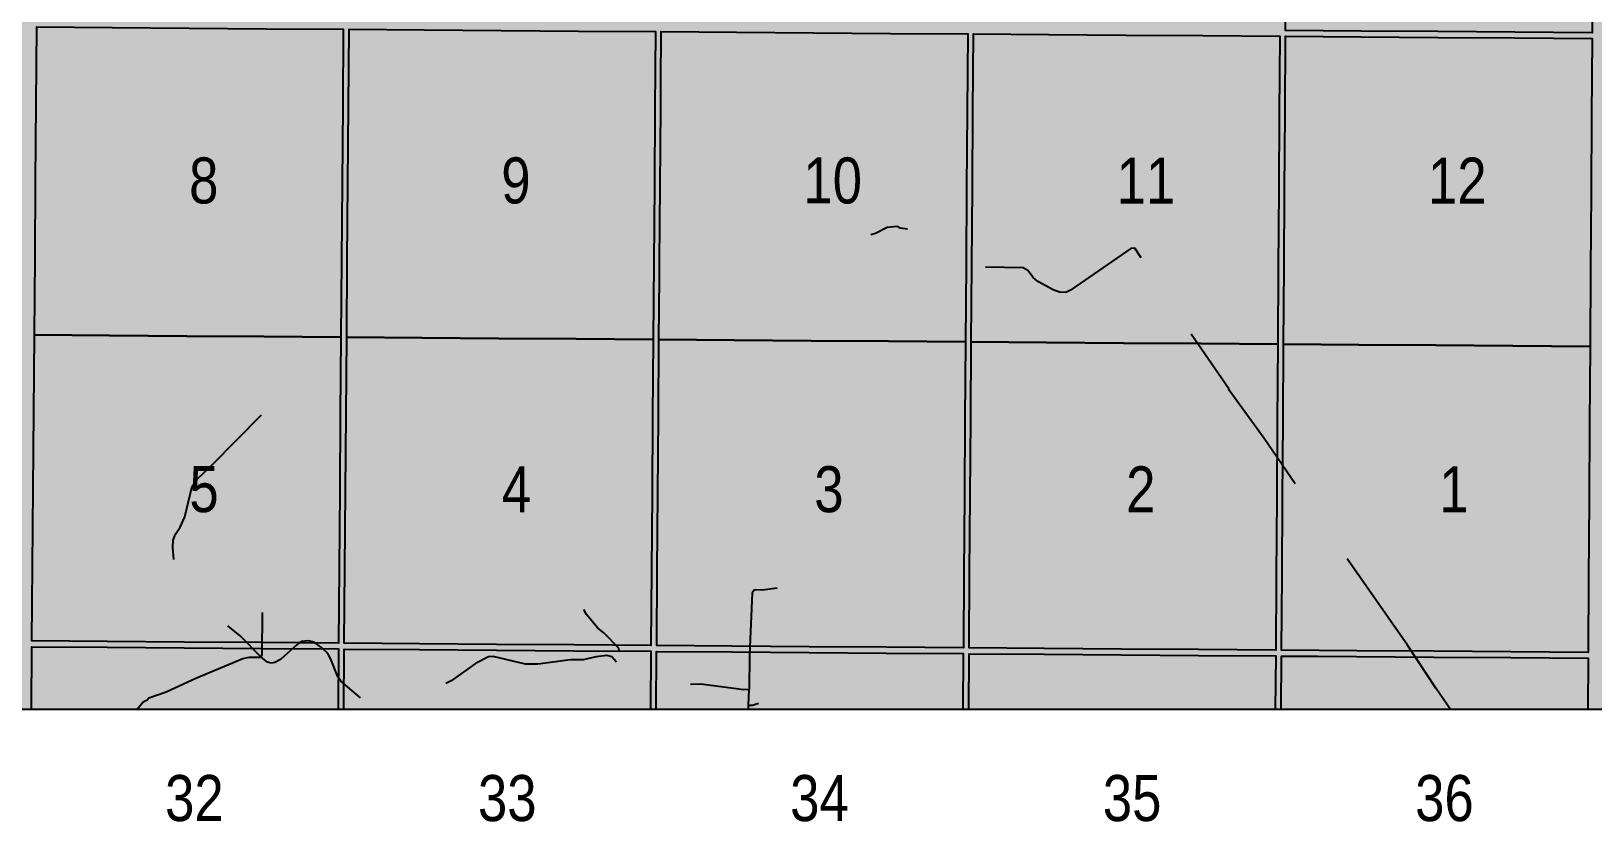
# Model space of a CAD drawing. Extents: x 403018 to 417191, y 6033193 to 6042673.
# Drawn here: x 413487.4 to 413759.1, y 6035946.2 to 6036083.7 of the extents above; entities that cross this region are included whole.
import ezdxf

# ---------------------------------------------------------------- set-up
doc = ezdxf.new("R2010")
doc.units = 0
doc.header["$LTSCALE"] = 5
doc.linetypes.add('DASHED2', pattern=[9.525, 6.35, -3.175])
doc.layers.add('Quarters', color=8, linetype='Continuous')
doc.layers.add('RoadSeg', color=57, linetype='DASHED2')
doc.layers.add('ROUTE-MAP-BACKGROUND-H', color=7, linetype='Continuous', true_color=0xf0ebff)
doc.styles.add('120', font='ARIALN.TTF', dxfattribs={"height": 13})

msp = doc.modelspace()

# ---------------------------------------------------------------- hatches: boundary and pattern name
at = {"layer": 'ROUTE-MAP-BACKGROUND-H'}
h = msp.add_hatch(color=256, dxfattribs=at)
h.dxf.hatch_style = 1
h.paths.add_polyline_path([(412923.423, 6037807.465), (416092.9, 6037807.465), (416092.9, 6035965.758), (412923.423, 6035965.758)])

# ---------------------------------------------------------------- linework, layer by layer
at = {"layer": 'Quarters'}
for points in [[(413759.061, 6036096.493), (413758.978, 6036083.439), (413745.566, 6036083.537), (413732.155, 6036083.634), (413718.743, 6036083.732), (413705.666, 6036083.827), (413705.754, 6036096.882), (413705.843, 6036110.271), (413705.933, 6036123.661), (413706.022, 6036137.05), (413719.094, 6036136.955), (413732.501, 6036136.857), (413745.908, 6036136.759), (413759.315, 6036136.66), (413759.23, 6036123.271), (413759.146, 6036109.882), (413759.061, 6036096.493)], [(413501.035, 6036030.781), (413487.953, 6036030.878), (413488.062, 6036044.267), (413488.171, 6036057.657), (413488.28, 6036071.047), (413488.389, 6036084.437), (413501.466, 6036084.339), (413514.879, 6036084.24), (413528.291, 6036084.14), (413541.703, 6036084.041), (413541.599, 6036070.651), (413541.495, 6036057.261), (413541.391, 6036043.872), (413541.287, 6036030.482), (413527.87, 6036030.582), (413514.453, 6036030.681), (413501.035, 6036030.781)], [(413555.374, 6036030.378), (413542.291, 6036030.475), (413542.395, 6036043.864), (413542.499, 6036057.254), (413542.603, 6036070.644), (413542.708, 6036084.033), (413555.785, 6036083.936), (413569.197, 6036083.836), (413582.61, 6036083.737), (413596.022, 6036083.637), (413595.923, 6036070.248), (413595.823, 6036056.858), (413595.724, 6036043.469), (413595.625, 6036030.079), (413582.208, 6036030.179), (413568.791, 6036030.278), (413555.374, 6036030.378)], [(413650.056, 6036043.066), (413649.962, 6036029.676), (413636.545, 6036029.776), (413623.128, 6036029.875), (413609.711, 6036029.975), (413596.629, 6036030.072), (413596.709, 6036040.847), (413596.729, 6036043.461), (413596.828, 6036056.851), (413596.927, 6036070.24), (413596.959, 6036074.622), (413597.026, 6036083.63), (413610.103, 6036083.533), (413623.515, 6036083.433), (413636.927, 6036083.333), (413650.339, 6036083.234), (413650.245, 6036069.844), (413650.151, 6036056.455), (413650.056, 6036043.066)], [(413704.387, 6036042.662), (413704.297, 6036029.273), (413690.881, 6036029.372), (413677.464, 6036029.472), (413664.048, 6036029.572), (413650.966, 6036029.669), (413651.06, 6036043.058), (413651.155, 6036056.448), (413651.249, 6036069.837), (413651.343, 6036083.226), (413664.42, 6036083.129), (413677.832, 6036083.03), (413691.244, 6036082.93), (413704.655, 6036082.83), (413704.566, 6036069.441), (413704.476, 6036056.052), (413704.387, 6036042.662)], [(413758.717, 6036042.268), (413758.632, 6036028.879), (413745.216, 6036028.976), (413731.8, 6036029.073), (413718.383, 6036029.17), (413705.301, 6036029.265), (413705.391, 6036042.655), (413705.48, 6036056.044), (413705.57, 6036069.434), (413705.66, 6036082.823), (413718.736, 6036082.728), (413732.148, 6036082.63), (413745.56, 6036082.533), (413758.972, 6036082.435), (413758.887, 6036069.046), (413758.802, 6036055.657), (413758.717, 6036042.268)], [(413500.607, 6035977.557), (413487.52, 6035977.654), (413487.626, 6035990.709), (413487.68, 6035997.33), (413487.735, 6036004.098), (413487.844, 6036017.488), (413487.953, 6036030.878), (413501.035, 6036030.781), (413514.453, 6036030.681), (413527.87, 6036030.582), (413541.287, 6036030.482), (413541.183, 6036017.092), (413541.078, 6036003.703), (413540.974, 6035990.313), (413540.872, 6035977.258), (413527.45, 6035977.357), (413514.029, 6035977.457), (413500.607, 6035977.557)], [(413554.964, 6035977.153), (413541.877, 6035977.25), (413541.978, 6035990.305), (413542.083, 6036003.695), (413542.187, 6036017.085), (413542.291, 6036030.475), (413555.374, 6036030.378), (413568.791, 6036030.278), (413582.208, 6036030.179), (413595.625, 6036030.079), (413595.526, 6036016.689), (413595.426, 6036003.299), (413595.326, 6035989.909), (413595.229, 6035976.854), (413581.807, 6035976.954), (413568.386, 6035977.053), (413554.964, 6035977.153)], [(413649.677, 6035989.506), (413649.585, 6035976.451), (413636.163, 6035976.55), (413622.742, 6035976.65), (413609.32, 6035976.749), (413596.234, 6035976.847), (413596.331, 6035989.902), (413596.43, 6036003.292), (413596.53, 6036016.682), (413596.629, 6036030.072), (413609.711, 6036029.975), (413623.128, 6036029.875), (413636.545, 6036029.776), (413649.962, 6036029.676), (413649.867, 6036016.286), (413649.772, 6036002.896), (413649.677, 6035989.506)], [(413704.023, 6035988.643), (413703.939, 6035976.046), (413690.517, 6035976.146), (413677.096, 6035976.246), (413663.675, 6035976.346), (413650.589, 6035976.443), (413650.681, 6035989.498), (413650.776, 6036002.889), (413650.871, 6036016.279), (413650.966, 6036029.669), (413664.048, 6036029.572), (413677.464, 6036029.472), (413690.881, 6036029.372), (413704.297, 6036029.273), (413704.207, 6036015.882), (413704.117, 6036002.492), (413704.027, 6035989.102), (413704.023, 6035988.643)], [(413758.376, 6035988.709), (413758.293, 6035975.654), (413744.871, 6035975.751), (413731.45, 6035975.848), (413718.029, 6035975.945), (413704.943, 6035976.039), (413705.031, 6035989.095), (413705.121, 6036002.485), (413705.211, 6036015.875), (413705.301, 6036029.265), (413718.383, 6036029.17), (413731.8, 6036029.073), (413745.216, 6036028.976), (413758.632, 6036028.879), (413758.547, 6036015.489), (413758.461, 6036002.099), (413758.376, 6035988.709)]]:
    msp.add_lwpolyline(points, close=True, dxfattribs=at)
for points in [[(413487.423, 6035965.758), (413487.511, 6035976.65), (413500.599, 6035976.552), (413514.021, 6035976.453), (413527.443, 6035976.353), (413540.864, 6035976.253), (413540.783, 6035965.758)], [(413541.787, 6035965.758), (413541.869, 6035976.246), (413554.956, 6035976.149), (413568.378, 6035976.049), (413581.8, 6035975.95), (413595.222, 6035975.85), (413595.147, 6035965.758)], [(413596.151, 6035965.758), (413596.226, 6035975.842), (413609.313, 6035975.745), (413622.734, 6035975.646), (413636.156, 6035975.546), (413649.577, 6035975.446), (413649.509, 6035965.758)], [(413650.513, 6035965.758), (413650.582, 6035975.439), (413663.668, 6035975.342), (413677.089, 6035975.242), (413690.511, 6035975.142), (413703.932, 6035975.042), (413703.869, 6035965.758)], [(413704.873, 6035965.758), (413704.936, 6035975.035), (413711.181, 6035974.989), (413718.022, 6035974.94), (413731.444, 6035974.844), (413744.865, 6035974.747), (413758.286, 6035974.65), (413758.229, 6035965.758)]]:
    msp.add_lwpolyline(points, dxfattribs=at)
at = {"layer": 'RoadSeg'}
msp.add_line((413612.185, 6035966.482), (413612.318, 6035969.18), dxfattribs=at)
at = {"layer": 'RoadSeg', "flags": 128}
for points in [[(413734.345, 6035965.758), (413731.799, 6035969.446), (413726.87, 6035976.905), (413713.85, 6035995.52), (413709.421, 6036002.18), (413709.055, 6036002.713), (413707.79, 6036004.311), (413701.929, 6036012.836), (413695.935, 6036021.094), (413695.768, 6036021.527), (413688.375, 6036032.216), (413679.451, 6036045.969), (413678.719, 6036045.903), (413668.229, 6036038.643), (413667.397, 6036038.277), (413666.298, 6036038.344), (413665.232, 6036038.743), (413662.535, 6036040.142), (413661.736, 6036040.841), (413660.803, 6036042.073), (413659.971, 6036042.539), (413652.944, 6036042.673), (413652.412, 6036042.706), (413651.945, 6036043.006), (413648.449, 6036046.969), (413647.783, 6036047.535), (413646.684, 6036047.934), (413644.786, 6036048.2), (413642.122, 6036048.9), (413638.592, 6036049.466), (413638.059, 6036049.732), (413636.328, 6036049.566), (413634.33, 6036048.533), (413633.497, 6036048.3)], [(413589.241, 6035973.975), (413588.409, 6035974.907), (413587.543, 6035975.107), (413585.678, 6035974.874), (413583.414, 6035974.341), (413581.216, 6035974.341), (413575.555, 6035973.608), (413573.391, 6035973.642), (413567.763, 6035974.94), (413566.964, 6035974.907), (413564.699, 6035973.742), (413560.47, 6035970.745), (413557.207, 6035969.08), (413553.61, 6035967.515), (413548.049, 6035966.482), (413546.384, 6035966.782), (413545.019, 6035967.481), (413541.289, 6035970.678), (413540.757, 6035971.411), (413539.558, 6035974.508), (413539.025, 6035975.473), (413537.926, 6035976.539), (413536.627, 6035977.438), (413535.629, 6035977.671), (413534.363, 6035977.538), (413533.597, 6035977.005), (413530.8, 6035974.441), (413529.801, 6035973.908), (413529.135, 6035973.808), (413528.502, 6035973.942), (413527.437, 6035974.807), (413523.774, 6035978.537), (413519.145, 6035982.266), (413513.084, 6035987.395), (413512.385, 6035988.16), (413512.019, 6035989.259), (413512.219, 6035991.524), (413512.019, 6035993.888), (413512.085, 6035995.154), (413512.485, 6035996.252), (413513.317, 6035997.418), (413514.15, 6035999.25), (413515.382, 6036004.578), (413516.248, 6036005.81), (413518.845, 6036008.24), (413527.47, 6036016.998)], [(413505.792, 6035965.758), (413506.857, 6035967.048), (413507.557, 6035967.415), (413507.856, 6035967.748), (413510.886, 6035968.78), (413516.015, 6035971.177), (413524.24, 6035974.607), (413525.306, 6035974.84), (413527.437, 6035974.807), (413527.603, 6035975.307), (413527.67, 6035987.761)], [(413617.18, 6035986.829), (413614.616, 6035986.462), (413613.251, 6035986.529), (413612.818, 6035985.996), (413612.385, 6035975.24), (413612.318, 6035969.18), (413611.386, 6035969.179), (413603.927, 6035970.112), (413599.564, 6035969.979), (413596.468, 6035970.678), (413594.103, 6035971.677), (413590.973, 6035972.376), (413590.107, 6035972.976), (413589.241, 6035973.975), (413589.741, 6035975.573), (413589.641, 6035976.372), (413587.044, 6035979.036), (413585.945, 6035979.936), (413584.013, 6035982.233), (413583.58, 6035983.132)], [(413612.185, 6035965.758), (413612.185, 6035966.482), (413612.918, 6035966.482), (413613.917, 6035966.848)]]:
    msp.add_lwpolyline(points, dxfattribs=at)
at = {"layer": 'ROUTE-MAP-BACKGROUND-H'}
msp.add_lwpolyline([(412923.423, 6037807.465), (416092.9, 6037807.465), (416092.9, 6035965.758), (412923.423, 6035965.758)], close=True, dxfattribs=at)

# ---------------------------------------------------------------- texts
at = {"layer": 'RoadSeg', "style": '120'}
for s, height, p in [('8', 8.004, (413514.876, 6036053.738)), ('9', 8.004, (413569.19, 6036053.747)), ('10', 8.0041, (413621.755, 6036053.738)), ('11', 8.0041, (413676.258, 6036053.719)), ('12', 8.0041, (413730.438, 6036053.703)), ('5', 8.004, (413514.923, 6036000.061)), ('4', 8.004, (413569.285, 6036000.026)), ('3', 8.004, (413623.65, 6036000.046)), ('2', 8.004, (413677.914, 6036000.011)), ('1', 8.004, (413732.418, 6036000.026)), ('32', 8.0041, (413510.693, 6035946.328)), ('33', 8.0041, (413565.134, 6035946.328)), ('34', 8.0041, (413619.452, 6035946.328)), ('35', 8.0041, (413673.854, 6035946.328)), ('36', 8.0041, (413728.195, 6035946.32))]:
    msp.add_text(s, height=height, dxfattribs=at).set_placement(p)

doc.saveas('drawing.dxf')
